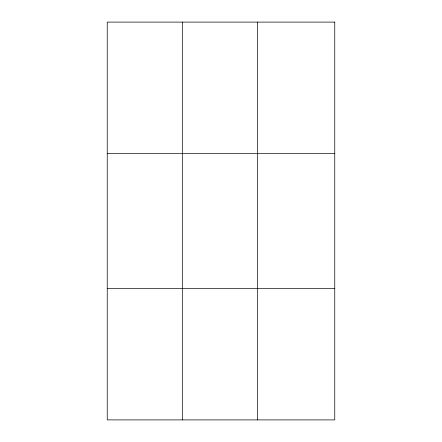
<?xml version="1.0" encoding="UTF-8"?>
<svg xmlns="http://www.w3.org/2000/svg" width="442" height="442" viewBox="0 0 442 442"><rect width="100%" height="100%" fill="white"/><g stroke="black" fill="none" stroke-linecap="round" stroke-linejoin="round"><path stroke-width="0.66" d="M182.319 22.1L182.319 419.9M257.404 22.1L257.404 419.9M107.24 153.374L334.76 153.374M107.24 288.626L334.76 288.626M334.76 22.1L334.76 419.9L107.24 419.9L107.24 22.1L334.76 22.1"/></g></svg>
